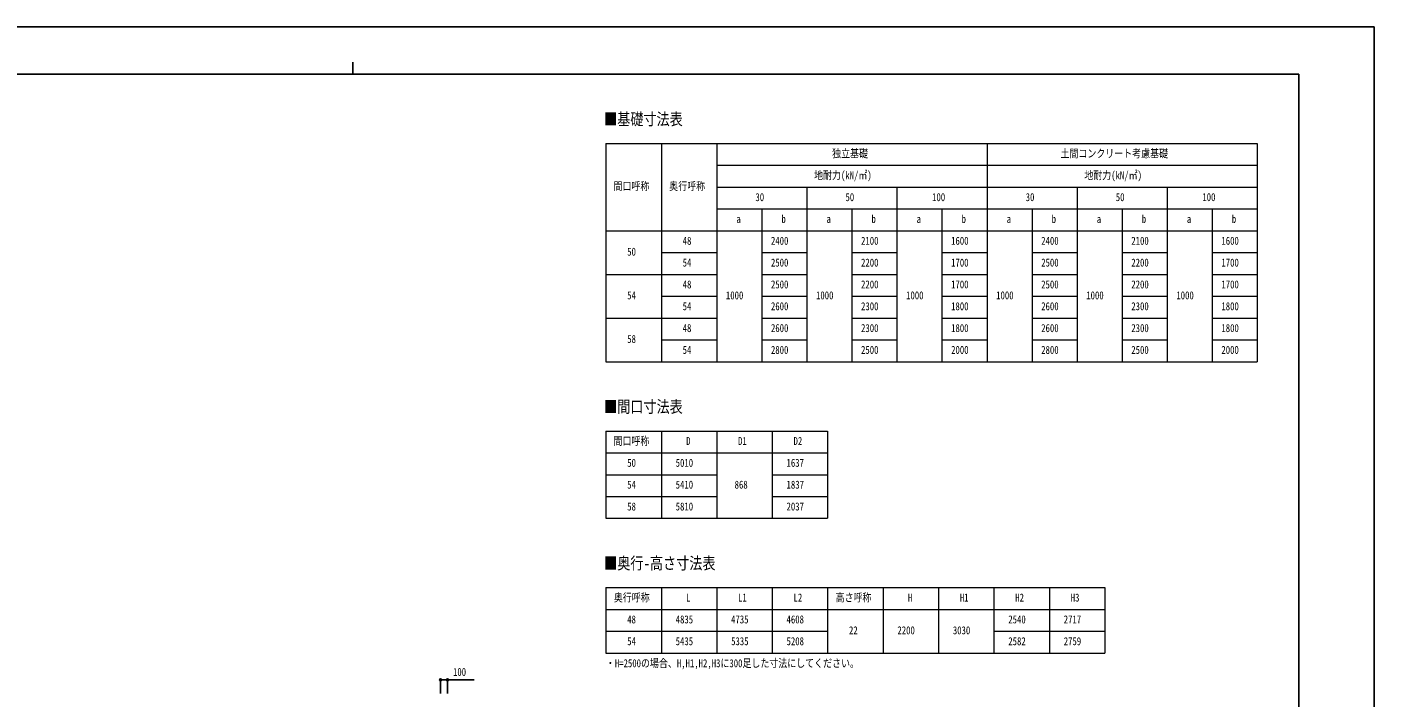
# Model space of a CAD drawing. Units: millimetres, scale not verified. Extents: x -14718 to 14718, y -10395 to 10395.
# Drawn here: x -4722 to 14718, y 722 to 10395 of the extents above; entities that cross this region are included whole.
import ezdxf
from ezdxf.enums import TextEntityAlignment as Align

# ---------------------------------------------------------------- set-up
doc = ezdxf.new("R2010")
doc.units = ezdxf.units.MM
doc.header["$LTSCALE"] = 40
doc.layers.add('0-1_TABLE1', color=7, linetype='Continuous', lineweight=18)
for name, color, linetype in [('0-2_USER1', 3, 'Continuous'), ('0-6_YKK_D', 6, 'Continuous'), ('0-7_YKK_ZWAK', 7, 'Continuous')]:
    doc.layers.add(name, color=color, linetype=linetype)
doc.styles.add('ＭＳ ゴシック', font='')
doc.styles.get('ＭＳ ゴシック').set_extended_font_data('MS Gothic')

msp = doc.modelspace()

# ---------------------------------------------------------------- linework, layer by layer
at = {"layer": '0-1_TABLE1'}
for p, q in [((3632.57, 8712.5), (13032.57, 8712.5)), ((3632.57, 8712.5), (3632.57, 5562.5)), ((5232.57, 8397.5), (13032.57, 8397.5)), ((5232.57, 8082.5), (13032.57, 8082.5)), ((5232.57, 7767.5), (13032.57, 7767.5)), ((4432.57, 7137.5), (5232.57, 7137.5)), ((5882.57, 7137.5), (6532.57, 7137.5)), ((7182.57, 7137.5), (7832.57, 7137.5)), ((8482.57, 7137.5), (9132.57, 7137.5)), ((9782.57, 7137.5), (10432.57, 7137.5)), ((11082.57, 7137.5), (11732.57, 7137.5)), ((12382.57, 7137.5), (13032.57, 7137.5)), ((3632.57, 6822.5), (5232.57, 6822.5)), ((5882.57, 6822.5), (6532.57, 6822.5)), ((7182.57, 6822.5), (7832.57, 6822.5)), ((8482.57, 6822.5), (9132.57, 6822.5)), ((9782.57, 6822.5), (10432.57, 6822.5)), ((11082.57, 6822.5), (11732.57, 6822.5)), ((12382.57, 6822.5), (13032.57, 6822.5)), ((4432.57, 6507.5), (5232.57, 6507.5)), ((5882.57, 6507.5), (6532.57, 6507.5)), ((7182.57, 6507.5), (7832.57, 6507.5)), ((8482.57, 6507.5), (9132.57, 6507.5)), ((9782.57, 6507.5), (10432.57, 6507.5)), ((11082.57, 6507.5), (11732.57, 6507.5)), ((12382.57, 6507.5), (13032.57, 6507.5)), ((3632.57, 6192.5), (5232.57, 6192.5)), ((5882.57, 6192.5), (6532.57, 6192.5)), ((7182.57, 6192.5), (7832.57, 6192.5)), ((8482.57, 6192.5), (9132.57, 6192.5)), ((9782.57, 6192.5), (10432.57, 6192.5)), ((11082.57, 6192.5), (11732.57, 6192.5)), ((12382.57, 6192.5), (13032.57, 6192.5)), ((4432.57, 5877.5), (5232.57, 5877.5)), ((5882.57, 5877.5), (6532.57, 5877.5)), ((7182.57, 5877.5), (7832.57, 5877.5)), ((8482.57, 5877.5), (9132.57, 5877.5)), ((9782.57, 5877.5), (10432.57, 5877.5)), ((11082.57, 5877.5), (11732.57, 5877.5)), ((12382.57, 5877.5), (13032.57, 5877.5)), ((3632.57, 4562.5), (6832.57, 4562.5)), ((3632.57, 4562.5), (3632.57, 3302.5)), ((4432.57, 4562.5), (4432.57, 3302.5)), ((5232.57, 4562.5), (5232.57, 3302.5)), ((6032.57, 4562.5), (6032.57, 3302.5)), ((6832.57, 4562.5), (6832.57, 3302.5)), ((3632.57, 4247.5), (6832.57, 4247.5)), ((3632.57, 3932.5), (5232.57, 3932.5)), ((6032.57, 3932.5), (6832.57, 3932.5)), ((3632.57, 3617.5), (5232.57, 3617.5)), ((6032.57, 3617.5), (6832.57, 3617.5)), ((3632.57, 3302.5), (6832.57, 3302.5)), ((3632.57, 2302.5), (10832.57, 2302.5)), ((3632.57, 2302.5), (3632.57, 1357.5)), ((4432.57, 2302.5), (4432.57, 1357.5)), ((5232.57, 2302.5), (5232.57, 1357.5)), ((6032.57, 2302.5), (6032.57, 1357.5)), ((6832.57, 2302.5), (6832.57, 1357.5)), ((7632.57, 2302.5), (7632.57, 1357.5)), ((8432.57, 2302.5), (8432.57, 1357.5)), ((9232.57, 2302.5), (9232.57, 1357.5)), ((10032.57, 2302.5), (10032.57, 1357.5)), ((10832.57, 2302.5), (10832.57, 1357.5)), ((3632.57, 1987.5), (10832.57, 1987.5)), ((3632.57, 1672.5), (6832.57, 1672.5)), ((9232.57, 1672.5), (10832.57, 1672.5)), ((3632.57, 1357.5), (10832.57, 1357.5))]:
    msp.add_line(p, q, dxfattribs=at)
for points in [[(4432.57, 8712.5), (4432.57, 7137.5), (4432.57, 6822.5), (4432.57, 5562.5)], [(5232.57, 8712.5), (5232.57, 7452.5), (5232.57, 5562.5)], [(9132.57, 8712.5), (9132.57, 7452.5), (9132.57, 5562.5)], [(13032.57, 8712.5), (13032.57, 8082.5), (13032.57, 7452.5), (13032.57, 5562.5)], [(6532.57, 8082.5), (6532.57, 7452.5), (6532.57, 5562.5)], [(7832.57, 8082.5), (7832.57, 7452.5), (7832.57, 5562.5)], [(10432.57, 8082.5), (10432.57, 7452.5), (10432.57, 5562.5)], [(11732.57, 8082.5), (11732.57, 7452.5), (11732.57, 5562.5)], [(5882.57, 7767.5), (5882.57, 7137.5), (5882.57, 5562.5)], [(7182.57, 7767.5), (7182.57, 7137.5), (7182.57, 5562.5)], [(8482.57, 7767.5), (8482.57, 7137.5), (8482.57, 5562.5)], [(9782.57, 7767.5), (9782.57, 7137.5), (9782.57, 5562.5)], [(11082.57, 7767.5), (11082.57, 7137.5), (11082.57, 5562.5)], [(12382.57, 7767.5), (12382.57, 7137.5), (12382.57, 5562.5)], [(3632.57, 7452.5), (5882.57, 7452.5), (6532.57, 7452.5), (7182.57, 7452.5), (7832.57, 7452.5), (8482.57, 7452.5), (9132.57, 7452.5), (9782.57, 7452.5), (10432.57, 7452.5), (11082.57, 7452.5), (11732.57, 7452.5), (12382.57, 7452.5), (13032.57, 7452.5)], [(3632.57, 5562.5), (4432.57, 5562.5), (13032.57, 5562.5)]]:
    msp.add_lwpolyline(points, dxfattribs=at)
at = {"layer": '0-6_YKK_D'}
for p, q in [((1246.57, 772.5), (1246.57, 973.5)), ((1346.57, 772.5), (1346.57, 973.5))]:
    msp.add_line(p, q, dxfattribs=at)
msp.add_lwpolyline([(1246.57, 972.5), (1346.57, 972.5), (1731.67, 972.5)], dxfattribs=at)
for centre in [(1246.57, 972.5), (1346.57, 972.5)]:
    msp.add_circle(centre, 14.88, dxfattribs=at)
at = {"layer": '0-7_YKK_ZWAK'}
for p, q in [((-17.43, 9887.5), (-17.43, 9712.5)), ((13632.57, 9712.5), (-13667.43, 9712.5)), ((13632.57, 9712.5), (13632.57, -8837.5))]:
    msp.add_line(p, q, dxfattribs=at)
msp.add_lwpolyline([(-14717.5, -10395), (14717.5, -10395), (14717.5, 10395), (-14717.5, 10395)], close=True, dxfattribs=at)

# ---------------------------------------------------------------- texts
at = {"layer": '0-1_TABLE1', "style": 'ＭＳ ゴシック', "width": 0.8}
for s, p in [('独立基礎', (6896.97, 8476.25)), ('土間コンクリート考慮基礎', (10192.17, 8476.25)), ('間口呼称', (3742.77, 8003.75)), ('奥行呼称', (4546.97, 8003.75)), ('地耐力(kN/㎡)', (6636.57, 8161.25)), ('地耐力(kN/㎡)', (10536.57, 8161.25)), ('30', (5790.17, 7846.25)), ('50', (7090.17, 7846.25)), ('100', (8339.77, 7846.25)), ('30', (9690.17, 7846.25)), ('50', (10990.17, 7846.25)), ('100', (12239.77, 7846.25)), ('a', (5515.57, 7531.25)), ('b', (6165.57, 7531.25)), ('a', (6815.57, 7531.25)), ('b', (7465.57, 7531.25)), ('a', (8115.57, 7531.25)), ('b', (8765.57, 7531.25)), ('a', (9415.57, 7531.25)), ('b', (10065.57, 7531.25)), ('a', (10715.57, 7531.25)), ('b', (11365.57, 7531.25)), ('a', (12015.57, 7531.25)), ('b', (12665.57, 7531.25)), ('50', (3940.17, 7058.75)), ('48', (4740.17, 7216.25)), ('2400', (6014.37, 7216.25)), ('2100', (7314.37, 7216.25)), ('1600', (8614.37, 7216.25)), ('2400', (9914.37, 7216.25)), ('2100', (11214.37, 7216.25)), ('1600', (12514.37, 7216.25)), ('54', (4740.17, 6901.25)), ('2500', (6014.37, 6901.25)), ('2200', (7314.37, 6901.25)), ('1700', (8614.37, 6901.25)), ('2500', (9914.37, 6901.25)), ('2200', (11214.37, 6901.25)), ('1700', (12514.37, 6901.25)), ('48', (4740.17, 6586.25)), ('2500', (6014.37, 6586.25)), ('2200', (7314.37, 6586.25)), ('1700', (8614.37, 6586.25)), ('2500', (9914.37, 6586.25)), ('2200', (11214.37, 6586.25)), ('1700', (12514.37, 6586.25)), ('54', (3940.17, 6428.75)), ('54', (4740.17, 6271.25)), ('1000', (5364.37, 6428.75)), ('2600', (6014.37, 6271.25)), ('1000', (6664.37, 6428.75)), ('2300', (7314.37, 6271.25)), ('1000', (7964.37, 6428.75)), ('1800', (8614.37, 6271.25)), ('1000', (9264.37, 6428.75)), ('2600', (9914.37, 6271.25)), ('1000', (10564.37, 6428.75)), ('2300', (11214.37, 6271.25)), ('1000', (11864.37, 6428.75)), ('1800', (12514.37, 6271.25)), ('48', (4740.17, 5956.25)), ('2600', (6014.37, 5956.25)), ('2300', (7314.37, 5956.25)), ('1800', (8614.37, 5956.25)), ('2600', (9914.37, 5956.25)), ('2300', (11214.37, 5956.25)), ('1800', (12514.37, 5956.25)), ('58', (3940.17, 5798.75)), ('54', (4740.17, 5641.25)), ('2800', (6014.37, 5641.25)), ('2500', (7314.37, 5641.25)), ('2000', (8614.37, 5641.25)), ('2800', (9914.37, 5641.25)), ('2500', (11214.37, 5641.25)), ('2000', (12514.37, 5641.25)), ('間口呼称', (3742.77, 4326.25)), ('D', (4790.57, 4326.25)), ('D1', (5540.17, 4326.25)), ('D2', (6340.17, 4326.25)), ('50', (3940.17, 4011.25)), ('5010', (4639.37, 4011.25)), ('1637', (6239.37, 4011.25)), ('54', (3940.17, 3696.25)), ('5410', (4639.37, 3696.25)), ('868', (5489.77, 3696.25)), ('1837', (6239.37, 3696.25)), ('58', (3940.17, 3381.25)), ('5810', (4639.37, 3381.25)), ('2037', (6239.37, 3381.25)), ('奥行呼称', (3746.97, 2066.25)), ('L', (4790.57, 2066.25)), ('L1', (5540.17, 2066.25)), ('L2', (6340.17, 2066.25)), ('高さ呼称', (6946.97, 2066.25)), ('H', (7990.57, 2066.25)), ('H1', (8740.17, 2066.25)), ('H2', (9540.17, 2066.25)), ('H3', (10340.17, 2066.25)), ('48', (3940.17, 1751.25)), ('4835', (4639.37, 1751.25)), ('4735', (5439.37, 1751.25)), ('4608', (6239.37, 1751.25)), ('2540', (9439.37, 1751.25)), ('2717', (10239.37, 1751.25)), ('54', (3940.17, 1436.25)), ('5435', (4639.37, 1436.25)), ('5335', (5439.37, 1436.25)), ('5208', (6239.37, 1436.25)), ('22', (7140.17, 1593.75)), ('2200', (7839.37, 1593.75)), ('3030', (8639.37, 1593.75)), ('2582', (9439.37, 1436.25)), ('2759', (10239.37, 1436.25))]:
    msp.add_text(s, height=115.5, dxfattribs=at).set_placement(p, align=Align.BOTTOM_LEFT)
at = {"layer": '0-2_USER1', "style": 'ＭＳ ゴシック', "width": 0.8}
for s, height, p in [('■基礎寸法表', 173.2, (3607.29, 8925.7)), ('■間口寸法表', 173.2, (3607.29, 4775.7)), ('■奥行-高さ寸法表', 173.2, (3607.29, 2515.7)), ('・H=2500の場合、H,H1,H2,H3に300足した寸法にしてください。', 115.5, (3632.5, 1118.5))]:
    msp.add_text(s, height=height, dxfattribs=at).set_placement(p, align=Align.BOTTOM_LEFT)
at = {"layer": '0-6_YKK_D', "style": 'ＭＳ ゴシック', "width": 0.8}
msp.add_text('100', height=115.5, dxfattribs=at).set_placement((1426.07, 992.5), align=Align.BOTTOM_LEFT)

doc.saveas('drawing.dxf')
